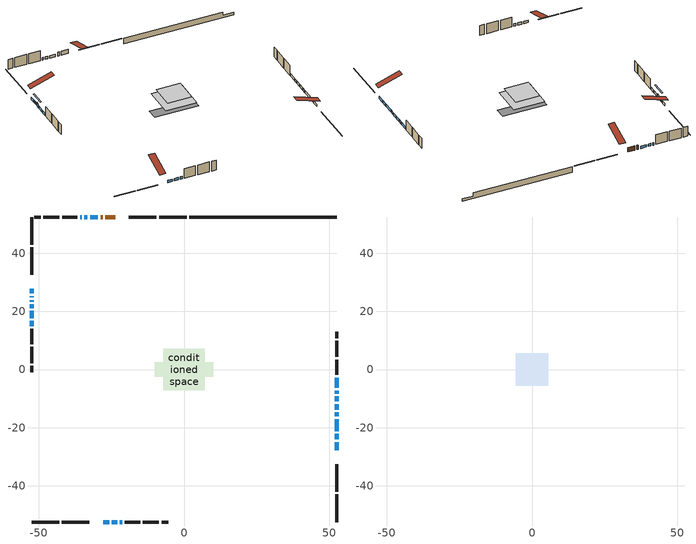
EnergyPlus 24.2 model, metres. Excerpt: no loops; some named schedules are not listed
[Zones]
conditioned space
 floor outside (Floor1 construction): -2.36,-2.36 -2.36,2.36 2.36,2.36 2.36,-2.36 z1.52
 floor adiabatic (AdiabaticFloorConstruction): -7.11,-7.11 -7.11,7.11 7.11,7.11 7.11,-7.11 z3.96
 floor foundation (Slab1 construction): -10.13,-2.51 -10.13,2.51 10.13,2.51 10.13,-2.51 z-1.22
 wall outside (RimJoist1 construction): 0.93,52.45 -8.56,52.45 / -52.45,-52.45 -42.96,-52.45 / -52.45,52.45 -52.45,42.96 / 52.45,-52.45 52.45,-42.96 z1.52:1.82
 wall outside (RimJoist2 construction): -9.49,52.45 -18.98,52.45 / -42.03,-52.45 -32.55,-52.45 / -52.45,42.03 -52.45,32.55 / 52.45,-42.03 52.45,-32.55 z1.52:1.82
 wall outside (AdiabaticWallConstruction 1): -23.7,52.45 -27.03,52.45 / -27.95,52.45 -28.71,52.45 z1.52:3.55
 wall outside (AdiabaticWallConstruction): 52.45,-27.83 52.45,-24.97 / -52.45,27.83 -52.45,26.2 / -29.64,52.45 -32.3,52.45 / 52.45,-24.04 52.45,-22.1 / 52.45,-21.17 52.45,-17.05 / 52.45,-16.12 52.45,-14.75 / -27.83,-52.45 -25.77,-52.45 / -33.23,52.45 -34.32,52.45 / 52.45,-13.82 52.45,-11.92 / -24.84,-52.45 -22.95,-52.45 / -22.03,-52.45 -21.26,-52.45 / 52.45,-10.99 52.45,-9.21 / -35.25,52.45 -35.71,52.45 / 52.45,-8.29 52.45,-7.25 / 52.45,-6.33 52.45,-2.78 / -52.45,25.28 -52.45,24.82 / -52.45,23.89 -52.45,23.38 / -52.45,20.15 -52.45,17.63 / -52.45,16.7 -52.45,14.87 z1.52:2.74; -52.45,22.45 -52.45,21.08 z1.52:3.4
 wall outside (Wall1 construction): -36.64,52.45 -41.89,52.45 / -20.34,-52.45 -15.08,-52.45 / -52.45,13.94 -52.45,8.68 / 52.45,-1.85 52.45,3.41 z1.52:6.4
 wall outside (Wall2 construction): -42.82,52.45 -48.34,52.45 / -14.15,-52.45 -8.63,-52.45 / -52.45,7.76 -52.45,2.23 / 52.45,4.33 52.45,9.86 z1.52:6.4
 wall outside (Wall3 construction): -49.27,52.45 -51.52,52.45 / -7.7,-52.45 -5.45,-52.45 / -52.45,1.3 -52.45,-0.95 / 52.45,10.79 52.45,13.04 z1.52:6.4
 wall foundation (FoundationWall1 construction): 1.85,52.45,-1.22 1.85,52.45,1.52 47.39,52.45,1.52 47.39,52.45,0 52.45,52.45,0 52.45,52.45,-1.22
 window (WindowConstruction 13): 52.45,-27.83 52.45,-24.97 z1.52:2.74
 window (WindowConstruction 3): -52.45,27.83 -52.45,26.2 z1.52:2.74
 window (WindowConstruction 4): -29.64,52.45 -32.3,52.45 z1.52:2.74
 window (WindowConstruction 5): 52.45,-24.04 52.45,-22.1 z1.52:2.74
 window (WindowConstruction 6): 52.45,-21.17 52.45,-17.05 z1.52:2.74
 window (WindowConstruction 7): 52.45,-16.12 52.45,-14.75 z1.52:2.74
 window (WindowConstruction 8): -27.83,-52.45 -25.77,-52.45 z1.52:2.74
 window (WindowConstruction 9): -33.23,52.45 -34.32,52.45 z1.52:2.74
 window (WindowConstruction 10): 52.45,-13.82 52.45,-11.92 z1.52:2.74
 window (WindowConstruction 11): -24.84,-52.45 -22.96,-52.45 z1.52:2.74
 window (WindowConstruction 12): -22.03,-52.45 -21.26,-52.45 z1.52:2.74
 window (WindowConstruction 19): 52.45,-10.99 52.45,-9.21 z1.52:2.74
 window (WindowConstruction 16): -35.25,52.45 -35.71,52.45 z1.52:2.74
 window (WindowConstruction 17): 52.45,-8.28 52.45,-7.26 z1.52:2.74
 window (WindowConstruction 18): 52.45,-6.33 52.45,-2.78 z1.52:2.74
 window (WindowConstruction 14): -52.45,25.27 -52.45,24.82 z1.52:2.74
 window (WindowConstruction 15): -52.45,23.89 -52.45,23.38 z1.52:2.74
 window (WindowConstruction): -52.45,22.45 -52.45,21.08 z1.52:3.4
 window (WindowConstruction 1): -52.45,20.15 -52.45,17.63 z1.52:2.74
 window (WindowConstruction 2): -52.45,16.7 -52.45,14.87 z1.52:2.74
 door (Door): -23.7,52.45 -27.02,52.45 z1.52:3.55
 door (Door 1): -27.95,52.45 -28.71,52.45 z1.52:3.55
 ceiling adiabatic (AdiabaticFloorConstruction): 7.11,-7.11 7.11,7.11 -7.11,7.11 -7.11,-7.11 z3.96
attic - vented
 floor to conditioned space (Floor2 construction Reversed): -5.57,-5.57 -5.57,5.57 5.57,5.57 5.57,-5.57 z6.4
 roof outside (Roof1 construction): -22.77,52.45,6.4 -22.77,41.6,10.02 -19.91,41.6,10.02 -19.91,52.45,6.4; -28.76,-52.45,6.4 -28.76,-41.6,10.02 -31.62,-41.6,10.02 -31.62,-52.45,6.4; -52.45,28.76,6.4 -41.6,28.76,10.02 -41.6,31.62,10.02 -52.45,31.62,6.4; 52.45,-28.76,6.4 41.6,-28.76,10.02 41.6,-31.62,10.02 52.45,-31.62,6.4
shading: -52.45,18.44 -52.45,25.09 -52.86,25.09 -52.86,18.44 z6.04
[Building]
Building 1: Terrain=Suburbs
[Site:Location]
London AP_ON: Latitude {deg}=43.03; Longitude {deg}=-81.15; Time Zone {hr}=-5; Elevation {m}=278; Keep Site Location Information=Yes
[Site:GroundTemperature:Shallow]
3.98693, 1.93205, 1.76749, 2.74264, 6.6573, 10.5537, 13.9317, 16.0716, 16.2534, 14.513, 11.2211, 7.44421
[Site:WaterMainsTemperature]
Calculation Method=Schedule; Temperature Schedule=mains temperature schedule
[Material] Roughness=Rough; Thermal Absorptance=0.9
Name | Thickness {m} | Conductivity {W/m-K} | Density {kg/m3} | Specific Heat {J/kg-K} | Solar Absorptance | Visible Absorptance
asphalt or fiberglass shingles | 0.00635 | 0.162714 | 1121.4 | 1465.45 | 0.4 | 0.4
ceiling loosefill ins | 0.254 | 0.0480833 | 16.02 | 1046.75 | 0.7 | 0.7
ceiling stud and cavity | 0.1397 | 0.282336 | 65.682 | 1177.47 | 0.7 | 0.7
concrete 4.0 in. | 0.1016 | 1.803125 | 2242.8 | 837.4 | 0.7 | 0.7
concrete 8.0 in. | 0.2032 | 1.803125 | 2242.8 | 837.4 | 0.7 | 0.7
door material | 0.04445 | 0.053851 | 512.64 | 1214.23 | 0.7 | 0.7
exterior vertical ins | 0.0433751 | 0.029427 | 32.04 | 1214.23 | 0.7 | 0.7
floor covering | 0.0127 | 0.0433444 | 54.468 | 1339.84 | 0.6 | 0.6
floor rigid ins; rim joist rigid ins; wall rigid ins | 0.051816 | 0.029427 | 32.04 | 1214.23 | 0.7 | 0.7
floor rigid ins 1; wall rigid ins 1 | 0.512978 | 0.029427 | 32.04 | 1214.23 | 0.7 | 0.7
floor stud and cavity | 0.1397 | 0.0975625 | 92.3553 | 1139.71 | 0.7 | 0.7
floor stud and cavity 1 | 0.1397 | 1.75129 | 37.0049 | 1207.88 | 0.7 | 0.7
furniture material conditioned space 1 | 0.1524 | 0.115458 | 640.8 | 1214.23 | 0.6 | 0.6
gypsum board | 0.0127 | 0.160291 | 801 | 837.4 | 0.6 | 0.6
gypsum board 1 | 0.0127 | 0.160291 | 801 | 837.4 | 0.7 | 0.7
osb sheathing 0.5 in. | 0.0127 | 0.115458 | 512.64 | 1214.23 | 0.7 | 0.7
osb sheathing 0.75 in. | 0.01905 | 0.115458 | 512.64 | 1214.23 | 0.7 | 0.7
osb sheathing 2.0 in. | 0.0508 | 0.115458 | 512.64 | 1214.23 | 0.7 | 0.7
rim joist stud and cavity | 0.0508 | 0.0405436 | 125.044 | 1163.47 | 0.6 | 0.6
rim joist stud and cavity 1 | 0.0508 | 0.0357683 | 125.044 | 1163.47 | 0.6 | 0.6
wall stud and cavity | 0.1397 | 0.158678 | 139.0536 | 1170.24 | 0.7 | 0.7
wall stud and cavity 1 | 0.1397 | 0.216185 | 139.0536 | 1170.24 | 0.7 | 0.7
wall stud and cavity 2 | 0.1397 | 0.179822 | 139.0536 | 1170.24 | 0.7 | 0.7
wall stud and cavity 3 | 0.0889 | 0.380278 | 52.3479 | 1209.89 | 0.7 | 0.7
wall stud and cavity 4 | 0.0889 | 0.391764 | 83.0341 | 1211.67 | 0.7 | 0.7
wood siding | 0.0254 | 0.102417 | 544.68 | 1172.36 | 0.4 | 0.4
wood siding 1; wood siding 2; wood siding 3 | 0.0254 | 0.102417 | 544.68 | 1172.36 | 0.7 | 0.7
[WindowMaterial:SimpleGlazingSystem]
Name | U-Factor {W/m2-K} | Solar Heat Gain Coefficient
WindowMaterial | 2.08042 | 0.64
WindowMaterial 1 | 2.07417 | 0.65
WindowMaterial 10 | 2.958238 | 0.57
WindowMaterial 11 | 2.90203 | 0.68
WindowMaterial 12 | 2.94461 | 0.64
WindowMaterial 13 | 2.941204 | 0.65
WindowMaterial 14 | 2.97868 | 0.61
WindowMaterial 15 | 4.34026 | 0.5
WindowMaterial 16 | 3.0383 | 0.46
WindowMaterial 17 | 2.946882 | 0.58
WindowMaterial 18 | 2.91679 | 0.63
WindowMaterial 19 | 5.58942 | 0.73
WindowMaterial 2 | 2.14174 | 0.58
WindowMaterial 3 | 2.09007 | 0.63
WindowMaterial 4 | 2.887263 | 0.7
WindowMaterial 5 | 2.90032 | 0.68
WindowMaterial 6 | 2.91111 | 0.64
WindowMaterial 7 | 2.915653 | 0.67
WindowMaterial 8 | 2.898619 | 0.69
WindowMaterial 9 | 2.94348 | 0.59
[Construction]
AdiabaticFloorConstruction: floor stud and cavity 1, floor rigid ins 1, osb sheathing 0.75 in., floor covering
AdiabaticWallConstruction: wood siding 2, wall rigid ins 1, wall stud and cavity 3, gypsum board
AdiabaticWallConstruction 1: wood siding 3, wall rigid ins 1, wall stud and cavity 3, gypsum board
Door; Door 1: door material
Floor1 construction: floor stud and cavity, floor rigid ins, osb sheathing 0.75 in., floor covering
Floor2 construction Reversed: gypsum board, ceiling stud and cavity, ceiling loosefill ins
FoundationWall1 construction: concrete 8.0 in., gypsum board 1
furniture construction conditioned space 1: furniture material conditioned space 1
PartitionWallConstruction: gypsum board, wall stud and cavity 4, gypsum board
RimJoist1 construction: wood siding 1, rim joist rigid ins, osb sheathing 2.0 in., rim joist stud and cavity
RimJoist2 construction: wood siding 1, rim joist rigid ins, osb sheathing 2.0 in., rim joist stud and cavity 1
Roof1 construction: asphalt or fiberglass shingles
Slab1 construction: concrete 4.0 in.
Wall1 construction: wood siding, wall rigid ins, osb sheathing 0.5 in., wall stud and cavity, gypsum board
Wall2 construction: wood siding, wall rigid ins, osb sheathing 0.5 in., wall stud and cavity 1, gypsum board
Wall3 construction: wood siding, wall rigid ins, osb sheathing 0.5 in., wall stud and cavity 2, gypsum board
WindowConstruction: WindowMaterial
WindowConstruction 1: WindowMaterial 1
WindowConstruction 10: WindowMaterial 10
WindowConstruction 11: WindowMaterial 11
WindowConstruction 12: WindowMaterial 12
WindowConstruction 13: WindowMaterial 13
WindowConstruction 14: WindowMaterial 14
WindowConstruction 15: WindowMaterial 15
WindowConstruction 16: WindowMaterial 16
WindowConstruction 17: WindowMaterial 17
WindowConstruction 18: WindowMaterial 18
WindowConstruction 19: WindowMaterial 19
WindowConstruction 2: WindowMaterial 2
WindowConstruction 3: WindowMaterial 3
WindowConstruction 4: WindowMaterial 4
WindowConstruction 5: WindowMaterial 5
WindowConstruction 6: WindowMaterial 6
WindowConstruction 7: WindowMaterial 7
WindowConstruction 8: WindowMaterial 8
WindowConstruction 9: WindowMaterial 9
[Zone] Multiplier=1; Part of Total Floor Area=Yes
Name | Volume {m3}
attic - vented | 72.9598
conditioned space | 868.1
[Space]
Name | Zone | Volume {m3}
attic - vented 1 | attic - vented | 72.9598
conditioned space 1 | conditioned space | 868.1
[ZoneInfiltration:EffectiveLeakageArea]
infil attic - vented 1: Zone or Space=attic - vented 1; Schedule=Always On Discrete; Effective Air Leakage Area {cm2}=5420.07; Stack Coefficient=0.000251618; Wind Coefficient=1.07174e-05
[ZoneMixing]
whole house fan mix: Zone or Space=attic - vented; Schedule=Always On Continuous; Design Flow Rate Calculation Method=Flow/Zone; Design Flow Rate {m3/s}=0; Source Zone or Space=conditioned space
[SurfaceProperty:ExposedFoundationPerimeter]
Slab1: Exposed Perimeter Calculation Method=TotalExposedPerimeter; Total Exposed Perimeter {m}=50.596
[InternalMass] Zone or ZoneList=conditioned space; Space or SpaceList=conditioned space 1
Name | Construction | Surface Area {m2}
furniture mass conditioned space 1 | furniture construction conditioned space 1 | 130.572
partition wall mass | PartitionWallConstruction | 326.43
[Lights]
interior lighting: Zone or ZoneList or Space or SpaceList=conditioned space 1; Schedule=interior lighting schedule; Design Level Calculation Method=LightingLevel; Lighting Level {W}=343.2; Return Air Fraction=0; Fraction Radiant=0.6; Fraction Visible=0.2; Fraction Replaceable=1
[People]
occupants: Zone or ZoneList or Space or SpaceList=conditioned space 1; Number of People Schedule=occupants schedule; Number of People Calculation Method=People; Number of People=3; Fraction Radiant=0.314171; Sensible Heat Fraction=0.56303; Activity Level Schedule=occupants activity schedule; Carbon Dioxide Generation Rate {m3/s-W}=0; Enable ASHRAE 55 Comfort Warnings=No; Mean Radiant Temperature Calculation Type=EnclosureAveraged
[ElectricEquipment] Zone or ZoneList or Space or SpaceList=conditioned space 1; Design Level Calculation Method=EquipmentLevel
Name | Schedule | Design Level {W} | Fraction Latent | Fraction Radiant | Fraction Lost
clothes dryer | clothes dryer schedule | 140.772 | 0.015 | 0.081 | 0.85
clothes washer | clothes washer schedule | 32.1985 | 0.03 | 0.162 | 0.7
cooking range | cooking range schedule | 215.147 | 0.08 | 0.432 | 0.2
dishwasher | dishwasher schedule | 66.8632 | 0.3 | 0.18 | 0.4
fridge | fridge schedule | 72.9452 | 0 | 0.6 | 0
mech vent bath fan 0 | mech vent bath fan 0 schedule | 50.2 | 0 | 0 | 1
mech vent bath fan 1 | mech vent bath fan 1 schedule | 50.2 | 0 | 0 | 1
mech vent house fan | mech vent house fan schedule | 0 | 0 | 0 | 1
mech vent house fan cfis | mech vent house fan cfis schedule | 0 | 0 | 0 | 0
mech vent range fan 0 | mech vent range fan 0 schedule | 57 | 0 | 0 | 1
misc plug loads | misc plug loads schedule | 494.7 | 0.045 | 0.513 | 0.1
whole house fan | Always On Discrete | 0 | 0 | 0 | 1
[OtherEquipment] Zone or ZoneList or Space or SpaceList=conditioned space 1; Design Level Calculation Method=EquipmentLevel
Name | Fuel Type | Schedule | Design Level {W} | Fraction Latent | Fraction Radiant | Fraction Lost
clothes dryer 1 | Electricity | clothes dryer schedule | 0 | 0.015 | 0.081 | 0.85
cooking range 1 | Electricity | cooking range schedule | 0 | 0.08 | 0.432 | 0.2
general water use latent | None | general water use schedule | 62.594 | 1 | 0 | 0
general water use sensible | None | general water use schedule | -61.6891 | 0 | 0.6 | 0
mech vent house fan latent load | None | Always On Discrete | 0 | 1 | 0 | 0
mech vent house fan sensible load | None | Always On Discrete | 0 | 0 | 0 | 0
water heater energy adjustment1 | NaturalGas | Always On Discrete | 0.01 | 0 | 0 | 1
[ZoneInfiltration:DesignFlowRate] Zone or ZoneList or Space or SpaceList=conditioned space 1; Schedule=Always On Discrete; Design Flow Rate Calculation Method=Flow/Zone; Design Flow Rate {m3/s}=0
infil flow; natural vent flow; whole house fan flow
[Foundation:Kiva]
Foundation Kiva 1: Initial Indoor Air Temperature {C}=18; Wall Height Above Grade {m}=1.52001; Wall Depth Below Slab {m}=0.2032; Custom Block Material Name 1=exterior vertical ins; Custom Block Depth 1 {m}=2.74; Custom Block X Position 1 {m}=0.2159; Custom Block Z Position 1 {m}=0
[Foundation:Kiva:Settings]
Soil Conductivity {W/m-K}=0.849921; Soil Density {kg/m3}=1842.3; Soil Specific Heat {J/kg-K}=418.7; Ground Solar Absorptivity=0.9; Ground Thermal Absorptivity=0.9; Ground Surface Roughness {m}=0.03; Far-Field Width {m}=40; Deep-Ground Boundary Condition=ZeroFlux; Deep-Ground Depth {m}=40; Minimum Cell Dimension {m}=0.2; Maximum Cell Growth Coefficient=3; Simulation Timestep=Timestep
[Exterior:Lights]
exterior lighting: Schedule=exterior lighting schedule; Design Level {W}=75.6
[Schedule:Constant]
Name | Hourly Value
Always On Continuous; mech vent house fan schedule; mech vent house fan cfis schedule; Always On Discrete | 1
occupants activity schedule | 117.228
fridge schedule | 0
[Schedule:Week:Daily]
interior lighting schedule Week Rule - Jan1-Jan27: interior lighting schedule day, interior lighting schedule day, interior lighting schedule day, interior lighting schedule day, interior lighting schedule day, interior lighting schedule day, interior lighting schedule day, interior lighting schedule default day, interior lighting schedule default day, interior lighting schedule default day, interior lighting schedule default day, interior lighting schedule default day
interior lighting schedule Week Rule - Jan28-Feb3: interior lighting schedule day, interior lighting schedule day, interior lighting schedule day, interior lighting schedule day, interior lighting schedule day 1, interior lighting schedule day 1, interior lighting schedule day 1, interior lighting schedule default day, interior lighting schedule default day, interior lighting schedule default day, interior lighting schedule default day, interior lighting schedule default day
interior lighting schedule Week Rule - Feb4-Feb24: interior lighting schedule day 1, interior lighting schedule day 1, interior lighting schedule day 1, interior lighting schedule day 1, interior lighting schedule day 1, interior lighting schedule day 1, interior lighting schedule day 1, interior lighting schedule default day, interior lighting schedule default day, interior lighting schedule default day, interior lighting schedule default day, interior lighting schedule default day
interior lighting schedule Week Rule - Feb25-Mar3: interior lighting schedule day 1, interior lighting schedule day 1, interior lighting schedule day 1, interior lighting schedule day 1, interior lighting schedule day 2, interior lighting schedule day 2, interior lighting schedule day 2, interior lighting schedule default day, interior lighting schedule default day, interior lighting schedule default day, interior lighting schedule default day, interior lighting schedule default day
interior lighting schedule Week Rule - Mar4-Mar31: interior lighting schedule day 2, interior lighting schedule day 2, interior lighting schedule day 2, interior lighting schedule day 2, interior lighting schedule day 2, interior lighting schedule day 2, interior lighting schedule day 2, interior lighting schedule default day, interior lighting schedule default day, interior lighting schedule default day, interior lighting schedule default day, interior lighting schedule default day
interior lighting schedule Week Rule - Apr1-Apr28: interior lighting schedule day 3, interior lighting schedule day 3, interior lighting schedule day 3, interior lighting schedule day 3, interior lighting schedule day 3, interior lighting schedule day 3, interior lighting schedule day 3, interior lighting schedule default day, interior lighting schedule default day, interior lighting schedule default day, interior lighting schedule default day, interior lighting schedule default day
interior lighting schedule Week Rule - Apr29-May5: interior lighting schedule day 3, interior lighting schedule day 3, interior lighting schedule day 4, interior lighting schedule day 4, interior lighting schedule day 4, interior lighting schedule day 4, interior lighting schedule day 4, interior lighting schedule default day, interior lighting schedule default day, interior lighting schedule default day, interior lighting schedule default day, interior lighting schedule default day
interior lighting schedule Week Rule - May6-May26: interior lighting schedule day 4, interior lighting schedule day 4, interior lighting schedule day 4, interior lighting schedule day 4, interior lighting schedule day 4, interior lighting schedule day 4, interior lighting schedule day 4, interior lighting schedule default day, interior lighting schedule default day, interior lighting schedule default day, interior lighting schedule default day, interior lighting schedule default day
interior lighting schedule Week Rule - May27-Jun2: interior lighting schedule day 4, interior lighting schedule day 4, interior lighting schedule day 4, interior lighting schedule day 4, interior lighting schedule day 4, interior lighting schedule day 5, interior lighting schedule day 5, interior lighting schedule default day, interior lighting schedule default day, interior lighting schedule default day, interior lighting schedule default day, interior lighting schedule default day
interior lighting schedule Week Rule - Jun3-Jun30: interior lighting schedule day 5, interior lighting schedule day 5, interior lighting schedule day 5, interior lighting schedule day 5, interior lighting schedule day 5, interior lighting schedule day 5, interior lighting schedule day 5, interior lighting schedule default day, interior lighting schedule default day, interior lighting schedule default day, interior lighting schedule default day, interior lighting schedule default day
interior lighting schedule Week Rule - Jul1-Jul28: interior lighting schedule day 6, interior lighting schedule day 6, interior lighting schedule day 6, interior lighting schedule day 6, interior lighting schedule day 6, interior lighting schedule day 6, interior lighting schedule day 6, interior lighting schedule default day, interior lighting schedule default day, interior lighting schedule default day, interior lighting schedule default day, interior lighting schedule default day
interior lighting schedule Week Rule - Jul29-Aug4: interior lighting schedule day 6, interior lighting schedule day 6, interior lighting schedule day 6, interior lighting schedule day 7, interior lighting schedule day 7, interior lighting schedule day 7, interior lighting schedule day 7, interior lighting schedule default day, interior lighting schedule default day, interior lighting schedule default day, interior lighting schedule default day, interior lighting schedule default day
interior lighting schedule Week Rule - Aug5-Aug25: interior lighting schedule day 7, interior lighting schedule day 7, interior lighting schedule day 7, interior lighting schedule day 7, interior lighting schedule day 7, interior lighting schedule day 7, interior lighting schedule day 7, interior lighting schedule default day, interior lighting schedule default day, interior lighting schedule default day, interior lighting schedule default day, interior lighting schedule default day
interior lighting schedule Week Rule - Aug26-Sep1: interior lighting schedule day 7, interior lighting schedule day 7, interior lighting schedule day 7, interior lighting schedule day 7, interior lighting schedule day 7, interior lighting schedule day 7, interior lighting schedule day 8, interior lighting schedule default day, interior lighting schedule default day, interior lighting schedule default day, interior lighting schedule default day, interior lighting schedule default day
interior lighting schedule Week Rule - Sep2-Sep29: interior lighting schedule day 8, interior lighting schedule day 8, interior lighting schedule day 8, interior lighting schedule day 8, interior lighting schedule day 8, interior lighting schedule day 8, interior lighting schedule day 8, interior lighting schedule default day, interior lighting schedule default day, interior lighting schedule default day, interior lighting schedule default day, interior lighting schedule default day
interior lighting schedule Week Rule - Sep30-Oct6: interior lighting schedule day 8, interior lighting schedule day 9, interior lighting schedule day 9, interior lighting schedule day 9, interior lighting schedule day 9, interior lighting schedule day 9, interior lighting schedule day 9, interior lighting schedule default day, interior lighting schedule default day, interior lighting schedule default day, interior lighting schedule default day, interior lighting schedule default day
interior lighting schedule Week Rule - Oct7-Oct27: interior lighting schedule day 9, interior lighting schedule day 9, interior lighting schedule day 9, interior lighting schedule day 9, interior lighting schedule day 9, interior lighting schedule day 9, interior lighting schedule day 9, interior lighting schedule default day, interior lighting schedule default day, interior lighting schedule default day, interior lighting schedule default day, interior lighting schedule default day
interior lighting schedule Week Rule - Oct28-Nov3: interior lighting schedule day 9, interior lighting schedule day 9, interior lighting schedule day 9, interior lighting schedule day 9, interior lighting schedule day 10, interior lighting schedule day 10, interior lighting schedule day 10, interior lighting schedule default day, interior lighting schedule default day, interior lighting schedule default day, interior lighting schedule default day, interior lighting schedule default day
interior lighting schedule Week Rule - Nov4-Nov24: interior lighting schedule day 10, interior lighting schedule day 10, interior lighting schedule day 10, interior lighting schedule day 10, interior lighting schedule day 10, interior lighting schedule day 10, interior lighting schedule day 10, interior lighting schedule default day, interior lighting schedule default day, interior lighting schedule default day, interior lighting schedule default day, interior lighting schedule default day
interior lighting schedule Week Rule - Nov25-Dec1: interior lighting schedule day 10, interior lighting schedule day 10, interior lighting schedule day 10, interior lighting schedule day 10, interior lighting schedule day 10, interior lighting schedule day 10, interior lighting schedule day 11, interior lighting schedule default day, interior lighting schedule default day, interior lighting schedule default day, interior lighting schedule default day, interior lighting schedule default day
interior lighting schedule Week Rule - Dec2-Dec31: interior lighting schedule day 11, interior lighting schedule day 11, interior lighting schedule day 11, interior lighting schedule day 11, interior lighting schedule day 11, interior lighting schedule day 11, interior lighting schedule day 11, interior lighting schedule default day, interior lighting schedule default day, interior lighting schedule default day, interior lighting schedule default day, interior lighting schedule default day
occupants schedule Week Rule - Jan1-Dec31: occupants schedule day, occupants schedule day, occupants schedule day, occupants schedule day, occupants schedule day, occupants schedule day, occupants schedule day, occupants schedule default day, occupants schedule default day, occupants schedule default day, occupants schedule default day, occupants schedule default day
clothes dryer schedule Week Rule - Jan1-Dec31: clothes dryer schedule day, clothes dryer schedule day, clothes dryer schedule day, clothes dryer schedule day, clothes dryer schedule day, clothes dryer schedule day, clothes dryer schedule day, clothes dryer schedule default day, clothes dryer schedule default day, clothes dryer schedule default day, clothes dryer schedule default day, clothes dryer schedule default day
clothes washer schedule Week Rule - Jan1-Dec31: clothes washer schedule day, clothes washer schedule day, clothes washer schedule day, clothes washer schedule day, clothes washer schedule day, clothes washer schedule day, clothes washer schedule day, clothes washer schedule default day, clothes washer schedule default day, clothes washer schedule default day, clothes washer schedule default day, clothes washer schedule default day
cooking range schedule Week Rule - Jan1-Dec31: cooking range schedule day, cooking range schedule day, cooking range schedule day, cooking range schedule day, cooking range schedule day, cooking range schedule day, cooking range schedule day, cooking range schedule default day, cooking range schedule default day, cooking range schedule default day, cooking range schedule default day, cooking range schedule default day
dishwasher schedule Week Rule - Jan1-Dec31: dishwasher schedule day, dishwasher schedule day, dishwasher schedule day, dishwasher schedule day, dishwasher schedule day, dishwasher schedule day, dishwasher schedule day, dishwasher schedule default day, dishwasher schedule default day, dishwasher schedule default day, dishwasher schedule default day, dishwasher schedule default day
mech vent bath fan 0 schedule Week Rule - Jan1-Dec31: mech vent bath fan 0 schedule day, mech vent bath fan 0 schedule day, mech vent bath fan 0 schedule day, mech vent bath fan 0 schedule day, mech vent bath fan 0 schedule day, mech vent bath fan 0 schedule day, mech vent bath fan 0 schedule day, mech vent bath fan 0 schedule default day, mech vent bath fan 0 schedule default day, mech vent bath fan 0 schedule default day, mech vent bath fan 0 schedule default day, mech vent bath fan 0 schedule default day
mech vent bath fan 1 schedule Week Rule - Jan1-Dec31: mech vent bath fan 1 schedule day, mech vent bath fan 1 schedule day, mech vent bath fan 1 schedule day, mech vent bath fan 1 schedule day, mech vent bath fan 1 schedule day, mech vent bath fan 1 schedule day, mech vent bath fan 1 schedule day, mech vent bath fan 1 schedule default day, mech vent bath fan 1 schedule default day, mech vent bath fan 1 schedule default day, mech vent bath fan 1 schedule default day, mech vent bath fan 1 schedule default day
mech vent range fan 0 schedule Week Rule - Jan1-Dec31: mech vent range fan 0 schedule day, mech vent range fan 0 schedule day, mech vent range fan 0 schedule day, mech vent range fan 0 schedule day, mech vent range fan 0 schedule day, mech vent range fan 0 schedule day, mech vent range fan 0 schedule day, mech vent range fan 0 schedule default day, mech vent range fan 0 schedule default day, mech vent range fan 0 schedule default day, mech vent range fan 0 schedule default day, mech vent range fan 0 schedule default day
misc plug loads schedule Week Rule - Jan1-Dec31: misc plug loads schedule day, misc plug loads schedule day, misc plug loads schedule day, misc plug loads schedule day, misc plug loads schedule day, misc plug loads schedule day, misc plug loads schedule day, misc plug loads schedule default day, misc plug loads schedule default day, misc plug loads schedule default day, misc plug loads schedule default day, misc plug loads schedule default day
general water use schedule Week Rule - Jan1-Dec31: general water use schedule day, general water use schedule day, general water use schedule day, general water use schedule day, general water use schedule day, general water use schedule day, general water use schedule day, general water use schedule default day, general water use schedule default day, general water use schedule default day, general water use schedule default day, general water use schedule default day
exterior lighting schedule Week Rule - Jan1-Jan27: exterior lighting schedule day, exterior lighting schedule day, exterior lighting schedule day, exterior lighting schedule day, exterior lighting schedule day, exterior lighting schedule day, exterior lighting schedule day, exterior lighting schedule default day, exterior lighting schedule default day, exterior lighting schedule default day, exterior lighting schedule default day, exterior lighting schedule default day
exterior lighting schedule Week Rule - Jan28-Feb3: exterior lighting schedule day, exterior lighting schedule day, exterior lighting schedule day, exterior lighting schedule day, exterior lighting schedule day 1, exterior lighting schedule day 1, exterior lighting schedule day 1, exterior lighting schedule default day, exterior lighting schedule default day, exterior lighting schedule default day, exterior lighting schedule default day, exterior lighting schedule default day
exterior lighting schedule Week Rule - Feb4-Feb24: exterior lighting schedule day 1, exterior lighting schedule day 1, exterior lighting schedule day 1, exterior lighting schedule day 1, exterior lighting schedule day 1, exterior lighting schedule day 1, exterior lighting schedule day 1, exterior lighting schedule default day, exterior lighting schedule default day, exterior lighting schedule default day, exterior lighting schedule default day, exterior lighting schedule default day
exterior lighting schedule Week Rule - Feb25-Mar3: exterior lighting schedule day 1, exterior lighting schedule day 1, exterior lighting schedule day 1, exterior lighting schedule day 1, exterior lighting schedule day 2, exterior lighting schedule day 2, exterior lighting schedule day 2, exterior lighting schedule default day, exterior lighting schedule default day, exterior lighting schedule default day, exterior lighting schedule default day, exterior lighting schedule default day
exterior lighting schedule Week Rule - Mar4-Mar31: exterior lighting schedule day 2, exterior lighting schedule day 2, exterior lighting schedule day 2, exterior lighting schedule day 2, exterior lighting schedule day 2, exterior lighting schedule day 2, exterior lighting schedule day 2, exterior lighting schedule default day, exterior lighting schedule default day, exterior lighting schedule default day, exterior lighting schedule default day, exterior lighting schedule default day
exterior lighting schedule Week Rule - Apr1-Apr28: exterior lighting schedule day 3, exterior lighting schedule day 3, exterior lighting schedule day 3, exterior lighting schedule day 3, exterior lighting schedule day 3, exterior lighting schedule day 3, exterior lighting schedule day 3, exterior lighting schedule default day, exterior lighting schedule default day, exterior lighting schedule default day, exterior lighting schedule default day, exterior lighting schedule default day
exterior lighting schedule Week Rule - Apr29-May5: exterior lighting schedule day 3, exterior lighting schedule day 3, exterior lighting schedule day 4, exterior lighting schedule day 4, exterior lighting schedule day 4, exterior lighting schedule day 4, exterior lighting schedule day 4, exterior lighting schedule default day, exterior lighting schedule default day, exterior lighting schedule default day, exterior lighting schedule default day, exterior lighting schedule default day
exterior lighting schedule Week Rule - May6-May26: exterior lighting schedule day 4, exterior lighting schedule day 4, exterior lighting schedule day 4, exterior lighting schedule day 4, exterior lighting schedule day 4, exterior lighting schedule day 4, exterior lighting schedule day 4, exterior lighting schedule default day, exterior lighting schedule default day, exterior lighting schedule default day, exterior lighting schedule default day, exterior lighting schedule default day
exterior lighting schedule Week Rule - May27-Jun2: exterior lighting schedule day 4, exterior lighting schedule day 4, exterior lighting schedule day 4, exterior lighting schedule day 4, exterior lighting schedule day 4, exterior lighting schedule day 5, exterior lighting schedule day 5, exterior lighting schedule default day, exterior lighting schedule default day, exterior lighting schedule default day, exterior lighting schedule default day, exterior lighting schedule default day
exterior lighting schedule Week Rule - Jun3-Jun30: exterior lighting schedule day 5, exterior lighting schedule day 5, exterior lighting schedule day 5, exterior lighting schedule day 5, exterior lighting schedule day 5, exterior lighting schedule day 5, exterior lighting schedule day 5, exterior lighting schedule default day, exterior lighting schedule default day, exterior lighting schedule default day, exterior lighting schedule default day, exterior lighting schedule default day
exterior lighting schedule Week Rule - Jul1-Jul28: exterior lighting schedule day 6, exterior lighting schedule day 6, exterior lighting schedule day 6, exterior lighting schedule day 6, exterior lighting schedule day 6, exterior lighting schedule day 6, exterior lighting schedule day 6, exterior lighting schedule default day, exterior lighting schedule default day, exterior lighting schedule default day, exterior lighting schedule default day, exterior lighting schedule default day
exterior lighting schedule Week Rule - Jul29-Aug4: exterior lighting schedule day 6, exterior lighting schedule day 6, exterior lighting schedule day 6, exterior lighting schedule day 7, exterior lighting schedule day 7, exterior lighting schedule day 7, exterior lighting schedule day 7, exterior lighting schedule default day, exterior lighting schedule default day, exterior lighting schedule default day, exterior lighting schedule default day, exterior lighting schedule default day
[Schedule:Year]
interior lighting schedule: interior lighting schedule Week Rule - Jan1-Jan27, 1, 1, 1, 27, interior lighting schedule Week Rule - Jan28-Feb3, 1, 28, 2, 3, interior lighting schedule Week Rule - Feb4-Feb24, 2, 4, 2, 24, interior lighting schedule Week Rule - Feb25-Mar3, 2, 25, 3, 3, interior lighting schedule Week Rule - Mar4-Mar31, 3, 4, 3, 31, interior lighting schedule Week Rule - Apr1-Apr28, 4, 1, 4, 28, interior lighting schedule Week Rule - Apr29-May5, 4, 29, 5, 5, interior lighting schedule Week Rule - May6-May26, 5, 6, 5, 26, interior lighting schedule Week Rule - May27-Jun2, 5, 27, 6, 2, interior lighting schedule Week Rule - Jun3-Jun30, 6, 3, 6, 30, interior lighting schedule Week Rule - Jul1-Jul28, 7, 1, 7, 28, interior lighting schedule Week Rule - Jul29-Aug4, 7, 29, 8, 4, interior lighting schedule Week Rule - Aug5-Aug25, 8, 5, 8, 25, interior lighting schedule Week Rule - Aug26-Sep1, 8, 26, 9, 1, interior lighting schedule Week Rule - Sep2-Sep29, 9, 2, 9, 29, interior lighting schedule Week Rule - Sep30-Oct6, 9, 30, 10, 6, interior lighting schedule Week Rule - Oct7-Oct27, 10, 7, 10, 27, interior lighting schedule Week Rule - Oct28-Nov3, 10, 28, 11, 3, interior lighting schedule Week Rule - Nov4-Nov24, 11, 4, 11, 24, interior lighting schedule Week Rule - Nov25-Dec1, 11, 25, 12, 1, interior lighting schedule Week Rule - Dec2-Dec31, 12, 2, 12, 31
occupants schedule: occupants schedule Week Rule - Jan1-Dec31, 1, 1, 12, 31
clothes dryer schedule: clothes dryer schedule Week Rule - Jan1-Dec31, 1, 1, 12, 31
clothes washer schedule: clothes washer schedule Week Rule - Jan1-Dec31, 1, 1, 12, 31
cooking range schedule: cooking range schedule Week Rule - Jan1-Dec31, 1, 1, 12, 31
dishwasher schedule: dishwasher schedule Week Rule - Jan1-Dec31, 1, 1, 12, 31
mech vent bath fan 0 schedule: mech vent bath fan 0 schedule Week Rule - Jan1-Dec31, 1, 1, 12, 31
mech vent bath fan 1 schedule: mech vent bath fan 1 schedule Week Rule - Jan1-Dec31, 1, 1, 12, 31
mech vent range fan 0 schedule: mech vent range fan 0 schedule Week Rule - Jan1-Dec31, 1, 1, 12, 31
misc plug loads schedule: misc plug loads schedule Week Rule - Jan1-Dec31, 1, 1, 12, 31
general water use schedule: general water use schedule Week Rule - Jan1-Dec31, 1, 1, 12, 31
exterior lighting schedule: exterior lighting schedule Week Rule - Jan1-Jan27, 1, 1, 1, 27, exterior lighting schedule Week Rule - Jan28-Feb3, 1, 28, 2, 3, exterior lighting schedule Week Rule - Feb4-Feb24, 2, 4, 2, 24, exterior lighting schedule Week Rule - Feb25-Mar3, 2, 25, 3, 3, exterior lighting schedule Week Rule - Mar4-Mar31, 3, 4, 3, 31, exterior lighting schedule Week Rule - Apr1-Apr28, 4, 1, 4, 28, exterior lighting schedule Week Rule - Apr29-May5, 4, 29, 5, 5, exterior lighting schedule Week Rule - May6-May26, 5, 6, 5, 26, exterior lighting schedule Week Rule - May27-Jun2, 5, 27, 6, 2, exterior lighting schedule Week Rule - Jun3-Jun30, 6, 3, 6, 30, exterior lighting schedule Week Rule - Jul1-Jul28, 7, 1, 7, 28, exterior lighting schedule Week Rule - Jul29-Aug4, 7, 29, 8, 4, exterior lighting schedule Week Rule - Aug5-Aug25, 8, 5, 8, 25, exterior lighting schedule Week Rule - Aug26-Sep1, 8, 26, 9, 1, exterior lighting schedule Week Rule - Sep2-Sep29, 9, 2, 9, 29, exterior lighting schedule Week Rule - Sep30-Oct6, 9, 30, 10, 6, exterior lighting schedule Week Rule - Oct7-Oct27, 10, 7, 10, 27, exterior lighting schedule Week Rule - Oct28-Nov3, 10, 28, 11, 3, exterior lighting schedule Week Rule - Nov4-Nov24, 11, 4, 11, 24, exterior lighting schedule Week Rule - Nov25-Dec1, 11, 25, 12, 1, exterior lighting schedule Week Rule - Dec2-Dec31, 12, 2, 12, 31
[Schedule:Compact]
mains temperature schedule: Through: 01/01, For: AllDays, Until: 24:00, 7.96722, Through: 01/02, For: AllDays, Until: 24:00, 7.89722, Through: 01/03, For: AllDays, Until: 24:00, 7.82778, Through: 01/04, For: AllDays, Until: 24:00, 7.76, Through: 01/05, For: AllDays, Until: 24:00, 7.69333, Through: 01/06, For: AllDays, Until: 24:00, 7.62778, Through: 01/07, For: AllDays, Until: 24:00, 7.56389, Through: 01/08, For: AllDays, Until: 24:00, 7.50167, Through: 01/09, For: AllDays, Until: 24:00, 7.44056, Through: 01/10, For: AllDays, Until: 24:00, 7.38056, Through: 01/11, For: AllDays, Until: 24:00, 7.32222, Through: 01/12, For: AllDays, Until: 24:00, 7.26556, Through: 01/13, For: AllDays, Until: 24:00, 7.21, Through: 01/14, For: AllDays, Until: 24:00, 7.15556, Through: 01/15, For: AllDays, Until: 24:00, 7.10333, Through: 01/16, For: AllDays, Until: 24:00, 7.05222, Through: 01/17, For: AllDays, Until: 24:00, 7.00278, Through: 01/18, For: AllDays, Until: 24:00, 6.955, Through: 01/19, For: AllDays, Until: 24:00, 6.90833, Through: 01/20, For: AllDays, Until: 24:00, 6.86389, Through: 01/21, For: AllDays, Until: 24:00, 6.82056, Through: 01/22, For: AllDays, Until: 24:00, 6.77889, Through: 01/23, For: AllDays, Until: 24:00, 6.73889, Through: 01/24, For: AllDays, Until: 24:00, 6.7, Through: 01/25, For: AllDays, Until: 24:00, 6.66333, Through: 01/26, For: AllDays, Until: 24:00, 6.62833, Through: 01/27, For: AllDays, Until: 24:00, 6.59444, Through: 01/28, For: AllDays, Until: 24:00, 6.56278, Through: 01/29, For: AllDays, Until: 24:00, 6.53222, Through: 01/30, For: AllDays, Until: 24:00, 6.50389, Through: 01/31, For: AllDays, Until: 24:00, 6.47722, Through: 02/01, For: AllDays, Until: 24:00, 6.45167, Through: 02/02, For: AllDays, Until: 24:00, 6.42833, Through: 02/03, For: AllDays, Until: 24:00, 6.40667, Through: 02/04, For: AllDays, Until: 24:00, 6.38611, Through: 02/05, For: AllDays, Until: 24:00, 6.36778, Through: 02/06, For: AllDays, Until: 24:00, 6.35111, Through: 02/07, For: AllDays, Until: 24:00, 6.33611, Through: 02/08, For: AllDays, Until: 24:00, 6.32333, Through: 02/09, For: AllDays, Until: 24:00, 6.31167, Through: 02/10, For: AllDays, Until: 24:00, 6.30222, Through: 02/11, For: AllDays, Until: 24:00, 6.29389, Through: 02/12, For: AllDays, Until: 24:00, 6.28778, Through: 02/13, For: AllDays, Until: 24:00, 6.28333, Through: 02/14, For: AllDays, Until: 24:00, 6.28056, Through: 02/15, For: AllDays, Until: 24:00, 6.27944, Through: 02/16, For: AllDays, Until: 24:00, 6.28, Through: 02/17, For: AllDays, Until: 24:00, 6.28278, Through: 02/18, For: AllDays, Until: 24:00, 6.28722, Through: 02/19, For: AllDays, Until: 24:00, 6.29278, Through: 02/20, For: AllDays, Until: 24:00, 6.30056, Through: 02/21, For: AllDays, Until: 24:00, 6.31, Through: 02/22, For: AllDays, Until: 24:00, 6.32111, Through: 02/23, For: AllDays, Until: 24:00, 6.33444, Through: 02/24, For: AllDays, Until: 24:00, 6.34889, Through: 02/25, For: AllDays, Until: 24:00, 6.36556, Through: 02/26, For: AllDays, Until: 24:00, 6.38333, Through: 02/27, For: AllDays, Until: 24:00, 6.40333, Through: 02/28, For: AllDays, Until: 24:00, 6.425, Through: 03/01, For: AllDays, Until: 24:00, 6.44833, Through: 03/02, For: AllDays, Until: 24:00, 6.47278, Through: 03/03, For: AllDays, Until: 24:00, 6.49944, Through: 03/04, For: AllDays, Until: 24:00, 6.52778, Through: 03/05, For: AllDays, Until: 24:00, 6.55778, Through: 03/06, For: AllDays, Until: 24:00, 6.58944, Through: 03/07, For: AllDays, Until: 24:00, 6.62278, Through: 03/08, For: AllDays, Until: 24:00, 6.65778, Through: 03/09, For: AllDays, Until: 24:00, 6.69444, Through: 03/10, For: AllDays, Until: 24:00, 6.73278, Through: 03/11, For: AllDays, Until: 24:00, 6.77278, Through: 03/12, For: AllDays, Until: 24:00, 6.81389, Through: 03/13, For: AllDays, Until: 24:00, 6.85722, Through: 03/14, For: AllDays, Until: 24:00, 6.90167, Through: 03/15, For: AllDays, Until: 24:00, 6.94778, Through: 03/16, For: AllDays, Until: 24:00, 6.99556, Through: 03/17, For: AllDays, Until: 24:00, 7.045, Through: 03/18, For: AllDays, Until: 24:00, 7.09556, Through: 03/19, For: AllDays, Until: 24:00, 7.14778, Through: 03/20, For: AllDays, Until: 24:00, 7.20167, Through: 03/21, For: AllDays, Until: 24:00, 7.25667, Through: 03/22, For: AllDays, Until: 24:00, 7.31333, Through: 03/23, For: AllDays, Until: 24:00, 7.37167, Through: 03/24, For: AllDays, Until: 24:00, 7.43111, Through: 03/25, For: AllDays, Until: 24:00, 7.49222, Through: 03/26, For: AllDays, Until: 24:00, 7.55444, Through: 03/27, For: AllDays, Until: 24:00, 7.61833, Through: 03/28, For: AllDays, Until: 24:00, 7.68333, Through: 03/29, For: AllDays, Until: 24:00, 7.74944, Through: 03/30, For: AllDays, Until: 24:00, 7.81722, Through: 03/31, For: AllDays, Until: 24:00, 7.88667, Through: 04/01, For: AllDays, Until: 24:00, 7.95667, Through: 04/02, For: AllDays, Until: 24:00, 8.02833, Through: 04/03, For: AllDays, Until: 24:00, 8.10111, Through: 04/04, For: AllDays, Until: 24:00, 8.175, Through: 04/05, For: AllDays, Until: 24:00, 8.25, Through: 04/06, For: AllDays, Until: 24:00, 8.32667, Through: 04/07, For: AllDays, Until: 24:00, 8.40389, Through: 04/08, For: AllDays, Until: 24:00, 8.48278, Through: 04/09, For: AllDays, Until: 24:00, 8.56222, Through: 04/10, For: AllDays, Until: 24:00, 8.64278, Through: 04/11, For: AllDays, Until: 24:00, 8.725, Through: 04/12, For: AllDays, Until: 24:00, 8.80778, Through: 04/13, For: AllDays, Until: 24:00, 8.89167, Through: 04/14, For: AllDays, Until: 24:00, 8.97611, Through: 04/15, For: AllDays, Until: 24:00, 9.06167, Through: 04/16, For: AllDays, Until: 24:00, 9.14833, Through: 04/17, For: AllDays, Until: 24:00, 9.23611, Through: 04/18, For: AllDays, Until: 24:00, 9.32444, Through: 04/19, For: AllDays, Until: 24:00, 9.41389, Through: 04/20, For: AllDays, Until: 24:00, 9.50389, Through: 04/21, For: AllDays, Until: 24:00, 9.595, Through: 04/22, For: AllDays, Until: 24:00, 9.68667, Through: 04/23, For: AllDays, Until: 24:00, 9.77889, Through: 04/24, For: AllDays, Until: 24:00, 9.87222, Through: 04/25, For: AllDays, Until: 24:00, 9.96556, Through: 04/26, For: AllDays, Until: 24:00, 10.06, Through: 04/27, For: AllDays, Until: 24:00, 10.1556, Through: 04/28, For: AllDays, Until: 24:00, 10.2511, Through: 04/29, For: AllDays, Until: 24:00, 10.3472, Through: 04/30, For: AllDays, Until: 24:00, 10.4439, Through: 05/01, For: AllDays, Until: 24:00, 10.5411, Through: 05/02, For: AllDays, Until: 24:00, 10.6389, Through: 05/03, For: AllDays, Until: 24:00, 10.7372, Through: 05/04, For: AllDays, Until: 24:00, 10.8361, Through: 05/05, For: AllDays, Until: 24:00, 10.935, Through: 05/06, For: AllDays, Until: 24:00, 11.0344, Through: 05/07, For: AllDays, Until: 24:00, 11.1344, Through: 05/08, For: AllDays, Until: 24:00, 11.2344, Through: 05/09, For: AllDays, Until: 24:00, 11.335, Through: 05/10, For: AllDays, Until: 24:00, 11.4356, Through: 05/11, For: AllDays, Until: 24:00, 11.5361, Through: 05/12, For: AllDays, Until: 24:00, 11.6372, Through: 05/13, For: AllDays, Until: 24:00, 11.7383, Through: 05/14, For: AllDays, Until: 24:00, 11.84, Through: 05/15, For: AllDays, Until: 24:00, 11.9411, Through: 05/16, For: AllDays, Until: 24:00, 12.0428, Through: 05/17, For: AllDays, Until: 24:00, 12.1444, Through: 05/18, For: AllDays, Until: 24:00, 12.2456, Through: 05/19, For: AllDays, Until: 24:00, 12.3472, Through: 05/20, For: AllDays, Until: 24:00, 12.4489, Through: 05/21, For: AllDays, Until: 24:00, 12.55, Through: 05/22, For: AllDays, Until: 24:00, 12.6517, Through: 05/23, For: AllDays, Until: 24:00, 12.7528, Through: 05/24, For: AllDays, Until: 24:00, 12.8533, Through: 05/25, For: AllDays, Until: 24:00, 12.9544, Through: 05/26, For: AllDays, Until: 24:00, 13.055, Through: 05/27, For: AllDays, Until: 24:00, 13.155, Through: 05/28, For: AllDays, Until: 24:00, 13.255, Through: 05/29, For: AllDays, Until: 24:00, 13.355, Through: 05/30, For: AllDays, Until: 24:00, 13.4539, Through: 05/31, For: AllDays, Until: 24:00, 13.5533, Through: 06/01, For: AllDays, Until: 24:00, 13.6517, Through: 06/02, For: AllDays, Until: 24:00, 13.75, Through: 06/03, For: AllDays, Until: 24:00, 13.8472, Through: 06/04, For: AllDays, Until: 24:00, 13.9444, Through: 06/05, For: AllDays, Until: 24:00, 14.0411, Through: 06/06, For: AllDays, Until: 24:00, 14.1372, Through: 06/07, For: AllDays, Until: 24:00, 14.2328, Through: 06/08, For: AllDays, Until: 24:00, 14.3278, Through: 06/09, For: AllDays, Until: 24:00, 14.4217, Through: 06/10, For: AllDays, Until: 24:00, 14.5156, Through: 06/11, For: AllDays, Until: 24:00, 14.6083, Through: 06/12, For: AllDays, Until: 24:00, 14.7006, Through: 06/13, For: AllDays, Until: 24:00, 14.7922, Through: 06/14, For: AllDays, Until: 24:00, 14.8828, Through: 06/15, For: AllDays, Until: 24:00, 14.9728, Through: 06/16, For: AllDays, Until: 24:00, 15.0617, Through: 06/17, For: AllDays, Until: 24:00, 15.15, Through: 06/18, For: AllDays, Until: 24:00, 15.2372, Through: 06/19, For: AllDays, Until: 24:00, 15.3233, Through: 06/20, For: AllDays, Until: 24:00, 15.4089, Through: 06/21, For: AllDays, Until: 24:00, 15.4933, Through: 06/22, For: AllDays, Until: 24:00, 15.5772, Through: 06/23, For: AllDays, Until: 24:00, 15.6594, Through: 06/24, For: AllDays, Until: 24:00, 15.7411, Through: 06/25, For: AllDays, Until: 24:00, 15.8217, Through: 06/26, For: AllDays, Until: 24:00, 15.9006, Through: 06/27, For: AllDays, Until: 24:00, 15.9789, Through: 06/28, For: AllDays, Until: 24:00, 16.0561, Through: 06/29, For: AllDays, Until: 24:00, 16.1322, Through: 06/30, For: AllDays, Until: 24:00, 16.2072, Through: 07/01, For: AllDays, Until: 24:00, 16.2806, Through: 07/02, For: AllDays, Until: 24:00, 16.3528, Through: 07/03, For: AllDays, Until: 24:00, 16.4244, Through: 07/04, For: AllDays, Until: 24:00, 16.4939, Through: 07/05, For: AllDays, Until: 24:00, 16.5628, Through: 07/06, For: AllDays, Until: 24:00, 16.63, Through: 07/07, For: AllDays, Until: 24:00, 16.6961, Through: 07/08, For: AllDays, Until: 24:00, 16.7606, Through: 07/09, For: AllDays, Until: 24:00, 16.8239, Through: 07/10, For: AllDays, Until: 24:00, 16.8861, Through: 07/11, For: AllDays, Until: 24:00, 16.9467, Through: 07/12, For: AllDays, Until: 24:00, 17.0056, Through: 07/13, For: AllDays, Until: 24:00, 17.0633, Through: 07/14, For: AllDays, Until: 24:00, 17.12, Through: 07/15, For: AllDays, Until: 24:00, 17.1744, Through: 07/16, For: AllDays, Until: 24:00, 17.2278, Through: 07/17, For: AllDays, Until: 24:00, 17.28, Through: 07/18, For: AllDays, Until: 24:00, 17.33, Through: 07/19, For: AllDays, Until: 24:00, 17.3789, Through: 07/20, For: AllDays, Until: 24:00, 17.4261, Through: 07/21, For: AllDays, Until: 24:00, 17.4717, Through: 07/22, For: AllDays, Until: 24:00, 17.5161, Through: 07/23, For: AllDays, Until: 24:00, 17.5583, Through: 07/24, For: AllDays, Until: 24:00, 17.5994, Through: 07/25, For: AllDays, Until: 24:00, 17.6389, Through: 07/26, For: AllDays, Until: 24:00, 17.6767, Through: 07/27, For: AllDays, Until: 24:00, 17.7128, Through: 07/28, For: AllDays, Until: 24:00, 17.7472, Through: 07/29, For: AllDays, Until: 24:00, 17.78, Through: 07/30, For: AllDays, Until: 24:00, 17.8111, Through: 07/31, For: AllDays, Until: 24:00, 17.8406, Through: 08/01, For: AllDays, Until: 24:00, 17.8683, Through: 08/02, For: AllDays, Until: 24:00, 17.8944, Through: 08/03, For: AllDays, Until: 24:00, 17.9189, Through: 08/04, For: AllDays, Until: 24:00, 17.9417, Through: 08/05, For: AllDays, Until: 24:00, 17.9628, Through: 08/06, For: AllDays, Until: 24:00, 17.9822, Through: 08/07, For: AllDays, Until: 24:00, 18, Through: 08/08, For: AllDays, Until: 24:00, 18.0156, Through: 08/09, For: AllDays, Until: 24:00, 18.03, Through: 08/10, For: AllDays, Until: 24:00, 18.0422, Through: 08/11, For: AllDays, Until: 24:00, 18.0533, Through: 08/12, For: AllDays, Until: 24:00, 18.0622, Through: 08/13, For: AllDays, Until: 24:00, 18.0694, Through: 08/14, For: AllDays, Until: 24:00, 18.0744, Through: 08/15, For: AllDays, Until: 24:00, 18.0783, Through: 08/16, For: AllDays, Until: 24:00, 18.0806, Through: 08/17, For: AllDays, Until: 24:00, 18.0806, Through: 08/18, For: AllDays, Until: 24:00, 18.0789, Through: 08/19, For: AllDays, Until: 24:00, 18.0761, Through: 08/20, For: AllDays, Until: 24:00, 18.0711, Through: 08/21, For: AllDays, Until: 24:00, 18.0639, Through: 08/22, For: AllDays, Until: 24:00, 18.0556, Through: 08/23, For: AllDays, Until: 24:00, 18.0456, Through: 08/24, For: AllDays, Until: 24:00, 18.0333, Through: 08/25, For: AllDays, Until: 24:00, 18.0194, Through: 08/26, For: AllDays, Until: 24:00, 18.0044, Through: 08/27, For: AllDays, Until: 24:00, 17.9872, Through: 08/28, For: AllDays, Until: 24:00, 17.9683, Through: 08/29, For: AllDays, Until: 24:00, 17.9478, Through: 08/30, For: AllDays, Until: 24:00, 17.9256, Through: 08/31, For: AllDays, Until: 24:00, 17.9011, Through: 09/01, For: AllDays, Until: 24:00, 17.8756, Through: 09/02, For: AllDays, Until: 24:00, 17.8483, Through: 09/03, For: AllDays, Until: 24:00, 17.8189, Through: 09/04, For: AllDays, Until: 24:00, 17.7883, Through: 09/05, For: AllDays, Until: 24:00, 17.7561, Through: 09/06, For: AllDays, Until: 24:00, 17.7222, Through: 09/07, For: AllDays, Until: 24:00, 17.6861, Through: 09/08, For: AllDays, Until: 24:00, 17.6489, Through: 09/09, For: AllDays, Until: 24:00, 17.61, Through: 09/10, For: AllDays, Until: 24:00, 17.5694, Through: 09/11, For: AllDays, Until: 24:00, 17.5272, Through: 09/12, For: AllDays, Until: 24:00, 17.4833, Through: 09/13, For: AllDays, Until: 24:00, 17.4383, Through: 09/14, For: AllDays, Until: 24:00, 17.3917, Through: 09/15, For: AllDays, Until: 24:00, 17.3433, Through: 09/16, For: AllDays, Until: 24:00, 17.2933, Through: 09/17, For: AllDays, Until: 24:00, 17.2417, Through: 09/18, For: AllDays, Until: 24:00, 17.1889, Through: 09/19, For: AllDays, Until: 24:00, 17.1344, Through: 09/20, For: AllDays, Until: 24:00, 17.0783, Through: 09/21, For: AllDays, Until: 24:00, 17.0211, Through: 09/22, For: AllDays, Until: 24:00, 16.9622, Through: 09/23, For: AllDays, Until: 24:00, 16.9022, Through: 09/24, For: AllDays, Until: 24:00, 16.8406, Through: 09/25, For: AllDays, Until: 24:00, 16.7778, Through: 09/26, For: AllDays, Until: 24:00, 16.7133, Through: 09/27, For: AllDays, Until: 24:00, 16.6478, Through: 09/28, For: AllDays, Until: 24:00, 16.5806, Through: 09/29, For: AllDays, Until: 24:00, 16.5122, Through: 09/30, For: AllDays, Until: 24:00, 16.4428, Through: 10/01, For: AllDays, Until: 24:00, 16.3717, Through: 10/02, For: AllDays, Until: 24:00, 16.3, Through: 10/03, For: AllDays, Until: 24:00, 16.2267, Through: 10/04, For: AllDays, Until: 24:00, 16.1522, Through: 10/05, For: AllDays, Until: 24:00, 16.0761, Through: 10/06, For: AllDays, Until: 24:00, 15.9994, Through: 10/07, For: AllDays, Until: 24:00, 15.9217, Through: 10/08, For: AllDays, Until: 24:00, 15.8422, Through: 10/09, For: AllDays, Until: 24:00, 15.7622, Through: 10/10, For: AllDays, Until: 24:00, 15.6811, Through: 10/11, For: AllDays, Until: 24:00, 15.5989, Through: 10/12, For: AllDays, Until: 24:00, 15.5156, Through: 10/13, For: AllDays, Until: 24:00, 15.4311, Through: 10/14, For: AllDays, Until: 24:00, 15.3461, Through: 10/15, For: AllDays, Until: 24:00, 15.26, Through: 10/16, For: AllDays, Until: 24:00, 15.1728, Through: 10/17, For: AllDays, Until: 24:00, 15.085, Through: 10/18, For: AllDays, Until: 24:00, 14.9961, Through: 10/19, For: AllDays, Until: 24:00, 14.9067, Through: 10/20, For: AllDays, Until: 24:00, 14.8161, Through: 10/21, For: AllDays, Until: 24:00, 14.725, Through: 10/22, For: AllDays, Until: 24:00, 14.6328, Through: 10/23, For: AllDays, Until: 24:00, 14.54, Through: 10/24, For: AllDays, Until: 24:00, 14.4467, Through: 10/25, For: AllDays, Until: 24:00, 14.3528, Through: 10/26, For: AllDays, Until: 24:00, 14.2578, Through: 10/27, For: AllDays, Until: 24:00, 14.1622, Through: 10/28, For: AllDays, Until: 24:00, 14.0667, Through: 10/29, For: AllDays, Until: 24:00, 13.97, Through: 10/30, For: AllDays, Until: 24:00, 13.8728, Through: 10/31, For: AllDays, Until: 24:00, 13.7756, Through: 11/01, For: AllDays, Until: 24:00, 13.6778, Through: 11/02, For: AllDays, Until: 24:00, 13.5789, Through: 11/03, For: AllDays, Until: 24:00, 13.48, Through: 11/04, For: AllDays, Until: 24:00, 13.3811, Through: 11/05, For: AllDays, Until: 24:00, 13.2817, Through: 11/06, For: AllDays, Until: 24:00, 13.1817, Through: 11/07, For: AllDays, Until: 24:00, 13.0811, Through: 11/08, For: AllDays, Until: 24:00, 12.9806, Through: 11/09, For: AllDays, Until: 24:00, 12.88, Through: 11/10, For: AllDays, Until: 24:00, 12.7789, Through: 11/11, For: AllDays, Until: 24:00, 12.6778, Through: 11/12, For: AllDays, Until: 24:00, 12.5767, Through: 11/13, For: AllDays, Until: 24:00, 12.4756, Through: 11/14, For: AllDays, Until: 24:00, 12.3739, Through: 11/15, For: AllDays, Until: 24:00, 12.2722, Through: 11/16, For: AllDays, Until: 24:00, 12.1711, Through: 11/17, For: AllDays, Until: 24:00, 12.0694, Through: 11/18, For: AllDays, Until: 24:00, 11.9678, Through: 11/19, For: AllDays, Until: 24:00, 11.8667, Through: 11/20, For: AllDays, Until: 24:00, 11.765, Through: 11/21, For: AllDays, Until: 24:00, 11.6639, Through: 11/22, For: AllDays, Until: 24:00, 11.5628, Through: 11/23, For: AllDays, Until: 24:00, 11.4617, Through: 11/24, For: AllDays, Until: 24:00, 11.3611, Through: 11/25, For: AllDays, Until: 24:00, 11.2606, Through: 11/26, For: AllDays, Until: 24:00, 11.1606, Through: 11/27, For: AllDays, Until: 24:00, 11.0606, Through: 11/28, For: AllDays, Until: 24:00, 10.9611, Through: 11/29, For: AllDays, Until: 24:00, 10.8622, Through: 11/30, For: AllDays, Until: 24:00, 10.7633, Through: 12/01, For: AllDays, Until: 24:00, 10.665, Through: 12/02, For: AllDays, Until: 24:00, 10.5672, Through: 12/03, For: AllDays, Until: 24:00, 10.4694, Through: 12/04, For: AllDays, Until: 24:00, 10.3728, Through: 12/05, For: AllDays, Until: 24:00, 10.2761, Through: 12/06, For: AllDays, Until: 24:00, 10.1806, Through: 12/07, For: AllDays, Until: 24:00, 10.085, Through: 12/08, For: AllDays, Until: 24:00, 9.99056, Through: 12/09, For: AllDays, Until: 24:00, 9.89667, Through: 12/10, For: AllDays, Until: 24:00, 9.80333, Through: 12/11, For: AllDays, Until: 24:00, 9.71056, Through: 12/12, For: AllDays, Until: 24:00, 9.61889, Through: 12/13, For: AllDays, Until: 24:00, 9.52778, Through: 12/14, For: AllDays, Until: 24:00, 9.43778, Through: 12/15, For: AllDays, Until: 24:00, 9.34778, Through: 12/16, For: AllDays, Until: 24:00, 9.25944, Through: 12/17, For: AllDays, Until: 24:00, 9.17167, Through: 12/18, For: AllDays, Until: 24:00, 9.08444, Through: 12/19, For: AllDays, Until: 24:00, 8.99889, Through: 12/20, For: AllDays, Until: 24:00, 8.91389, Through: 12/21, For: AllDays, Until: 24:00, 8.82944, Through: 12/22, For: AllDays, Until: 24:00, 8.74667, Through: 12/23, For: AllDays, Until: 24:00, 8.66444, Through: 12/24, For: AllDays, Until: 24:00, 8.58333, Through: 12/25, For: AllDays, Until: 24:00, 8.50333, Through: 12/26, For: AllDays, Until: 24:00, 8.42444, Through: 12/27, For: AllDays, Until: 24:00, 8.34667, Through: 12/28, For: AllDays, Until: 24:00, 8.27, Through: 12/29, For: AllDays, Until: 24:00, 8.19444, Through: 12/30, For: AllDays, Until: 24:00, 8.12056, Through: 12/31, For: AllDays, Until: 24:00, 8.04722
